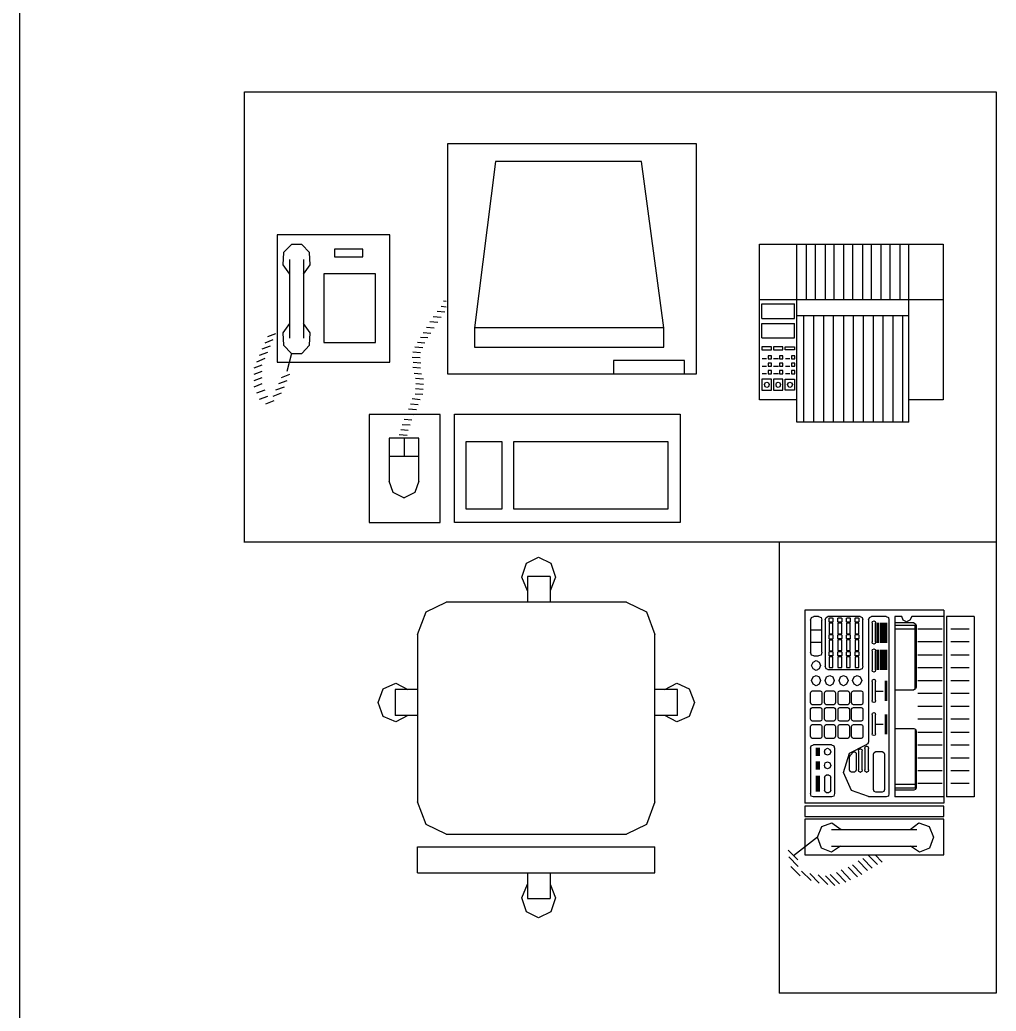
# Model space of a CAD drawing. Header units: millimetres. Extents: x 2198.5 to 2287.8, y 1208.8 to 1298.1.
# Drawn here: x 2215.26 to 2220.66, y 1272.33 to 1277.81 of the extents above; entities that cross this region are included whole.
import ezdxf

# ---------------------------------------------------------------- set-up
doc = ezdxf.new("R2010")
doc.units = ezdxf.units.MM
doc.linetypes.add('ACAD_ISO04W100', pattern=[30, 24, -3, 0, -3])
doc.layers.add('2', color=7, linetype='Continuous')
doc.layers.add('MUEBLES', color=21, linetype='Continuous')
doc.layers.add('PUERTAS', color=2, linetype='Continuous', lineweight=18)

# ---------------------------------------------------------------- blocks, each defined once
blk = doc.blocks.new('escritoriodesecre')
at = {"layer": 'MUEBLES', "color": 40}
for p, q in [((-0.9618, 0.8393), (0.4226, 0.8393)), ((-0.9618, 0.0088), (-0.9618, 0.8393)), ((0.4226, 0.8393), (0.4226, -0.8216)), ((-0.1295, 0.7432), (-0.5881, 0.7432)), ((-0.5881, 0.7432), (-0.5881, 0.3197)), ((-0.1295, 0.3197), (-0.1295, 0.7432)), ((-0.4993, 0.7108), (-0.5384, 0.4041)), ((-0.2306, 0.7108), (-0.4993, 0.7108)), ((-0.1898, 0.4041), (-0.2306, 0.7108)), ((-0.6939, 0.5754), (-0.9018, 0.5754)), ((-0.9018, 0.5754), (-0.9018, 0.3408)), ((-0.6939, 0.3408), (-0.6939, 0.5754)), ((-0.8755, 0.5581), (-0.89, 0.543)), ((-0.856, 0.5581), (-0.8755, 0.5581)), ((-0.842, 0.543), (-0.856, 0.5581)), ((-0.7442, 0.5491), (-0.7962, 0.5491)), ((-0.7962, 0.5491), (-0.7962, 0.5352)), ((-0.7442, 0.5352), (-0.7442, 0.5491)), ((-0.0131, 0.5583), (0.3249, 0.5583)), ((-0.0131, 0.2717), (-0.0131, 0.5583)), ((0.0556, 0.2304), (0.0556, 0.5583)), ((0.0735, 0.4567), (0.0735, 0.5583)), ((0.0897, 0.4567), (0.0897, 0.5583)), ((0.1081, 0.4567), (0.1081, 0.5583)), ((0.1243, 0.4567), (0.1243, 0.5583)), ((0.1422, 0.4567), (0.1422, 0.5583)), ((0.1584, 0.4567), (0.1584, 0.5583)), ((0.1769, 0.4567), (0.1769, 0.5583)), ((0.1931, 0.4567), (0.1931, 0.5583)), ((0.2109, 0.4567), (0.2109, 0.5583)), ((0.2271, 0.4567), (0.2271, 0.5583)), ((0.2456, 0.4567), (0.2456, 0.5583)), ((0.2618, 0.2304), (0.2618, 0.5583)), ((0.3249, 0.5583), (0.3249, 0.2717)), ((-0.89, 0.543), (-0.8912, 0.5206)), ((-0.8789, 0.5301), (-0.8789, 0.3854)), ((-0.8532, 0.5301), (-0.8532, 0.3854)), ((-0.8409, 0.5206), (-0.842, 0.543)), ((-0.7962, 0.5352), (-0.7442, 0.5352)), ((-0.8912, 0.5206), (-0.8789, 0.5033)), ((-0.8532, 0.5033), (-0.8409, 0.5206)), ((-0.7208, 0.5039), (-0.8157, 0.5039)), ((-0.8157, 0.5039), (-0.8157, 0.3771)), ((-0.7208, 0.3771), (-0.7208, 0.5039)), ((-0.5999, 0.4443), (-0.5904, 0.4432)), ((-0.5954, 0.4538), (-0.5904, 0.4533)), ((-0.0131, 0.4567), (0.3249, 0.4567)), ((-0.0092, 0.4215), (-0.0092, 0.4483)), ((-0.0092, 0.4483), (0.0512, 0.4483)), ((0.0512, 0.4215), (0.0512, 0.4483)), ((-0.6144, 0.4253), (-0.5999, 0.4242)), ((-0.6071, 0.4348), (-0.5926, 0.4337)), ((-0.0092, 0.4215), (0.0512, 0.4215)), ((0.2618, 0.4265), (0.0556, 0.4265)), ((0.0685, 0.2304), (0.0685, 0.4265)), ((0.0869, 0.2304), (0.0869, 0.4265)), ((0.1054, 0.2304), (0.1054, 0.4265)), ((0.1232, 0.2304), (0.1232, 0.4265)), ((0.1417, 0.2304), (0.1417, 0.4265)), ((0.1595, 0.2304), (0.1595, 0.4265)), ((0.178, 0.2304), (0.178, 0.4265)), ((0.1964, 0.2304), (0.1964, 0.4265)), ((0.2143, 0.2304), (0.2143, 0.4265)), ((0.2327, 0.2304), (0.2327, 0.4265)), ((0.2506, 0.2304), (0.2506, 0.4265)), ((-0.8789, 0.4123), (-0.8912, 0.3949)), ((-0.8409, 0.3949), (-0.8532, 0.4123)), ((-0.6267, 0.4052), (-0.6127, 0.4041)), ((-0.6205, 0.4158), (-0.606, 0.4147)), ((-0.5384, 0.4041), (-0.5384, 0.3689)), ((-0.1898, 0.4041), (-0.5384, 0.4041)), ((-0.1898, 0.3689), (-0.1898, 0.4041)), ((-0.0092, 0.4125), (0.0512, 0.4125)), ((-0.0092, 0.3857), (-0.0092, 0.4125)), ((0.0512, 0.3857), (0.0512, 0.4125)), ((-0.9046, 0.3933), (-0.9196, 0.3877)), ((-0.8912, 0.3949), (-0.89, 0.3726)), ((-0.842, 0.3726), (-0.8409, 0.3949)), ((-0.6379, 0.3873), (-0.6239, 0.3862)), ((-0.6328, 0.3957), (-0.6189, 0.3946)), ((-0.0092, 0.3857), (0.0512, 0.3857)), ((-0.9146, 0.3704), (-0.9297, 0.3648)), ((-0.9096, 0.3821), (-0.9247, 0.376)), ((-0.89, 0.3726), (-0.8755, 0.357)), ((-0.856, 0.357), (-0.842, 0.3726)), ((-0.8157, 0.3771), (-0.7208, 0.3771)), ((-0.6479, 0.3695), (-0.6334, 0.3683)), ((-0.6434, 0.3778), (-0.6295, 0.3767)), ((-0.5384, 0.3689), (-0.1898, 0.3689)), ((-0.0092, 0.3695), (-0.0092, 0.3639)), ((0.0087, 0.3695), (-0.0092, 0.3695)), ((0.0087, 0.3639), (0.0087, 0.3695)), ((0.0126, 0.3695), (0.0126, 0.3639)), ((0.0299, 0.3695), (0.0126, 0.3695)), ((0.0299, 0.3639), (0.0299, 0.3695)), ((0.0338, 0.3639), (0.0338, 0.3695)), ((0.0338, 0.3695), (0.0512, 0.3695)), ((0.0512, 0.3695), (0.0512, 0.3639)), ((-0.9247, 0.3475), (-0.9398, 0.3413)), ((-0.9196, 0.3586), (-0.9347, 0.353)), ((-0.875, 0.357), (-0.8839, 0.324)), ((-0.8755, 0.357), (-0.856, 0.357)), ((-0.6529, 0.3505), (-0.6384, 0.3494)), ((-0.6518, 0.36), (-0.6379, 0.3589)), ((-0.0092, 0.3639), (0.0087, 0.3639)), ((-0.0002, 0.3472), (-0.0086, 0.3472)), ((0.0026, 0.3527), (0.0026, 0.3472)), ((0.0087, 0.3527), (0.0026, 0.3527)), ((0.0026, 0.3472), (0.0087, 0.3472)), ((0.0087, 0.3472), (0.0087, 0.3527)), ((0.0126, 0.3639), (0.0299, 0.3639)), ((0.0216, 0.3472), (0.0126, 0.3472)), ((0.0238, 0.3527), (0.0238, 0.3472)), ((0.0299, 0.3527), (0.0238, 0.3527)), ((0.0238, 0.3472), (0.0299, 0.3472)), ((0.0299, 0.3472), (0.0299, 0.3527)), ((0.0512, 0.3639), (0.0338, 0.3639)), ((0.0428, 0.3472), (0.0344, 0.3472)), ((0.0456, 0.3527), (0.0456, 0.3472)), ((0.0517, 0.3527), (0.0456, 0.3527)), ((0.0456, 0.3472), (0.0517, 0.3472)), ((0.0517, 0.3472), (0.0517, 0.3527)), ((-0.9297, 0.3357), (-0.9448, 0.3301)), ((-0.9018, 0.3408), (-0.6939, 0.3408)), ((-0.6518, 0.3315), (-0.6379, 0.3304)), ((-0.6513, 0.341), (-0.6373, 0.3399)), ((-0.2825, 0.3443), (-0.2825, 0.3197)), ((-0.1512, 0.3443), (-0.2825, 0.3443)), ((-0.1512, 0.3197), (-0.1512, 0.3443)), ((-0.0002, 0.3332), (-0.0086, 0.3332)), ((0.0026, 0.3393), (0.0026, 0.3337)), ((0.0087, 0.3393), (0.0026, 0.3393)), ((0.0026, 0.3337), (0.0087, 0.3337)), ((0.0087, 0.3337), (0.0087, 0.3393)), ((0.0216, 0.3332), (0.0126, 0.3332)), ((0.0238, 0.3393), (0.0238, 0.3337)), ((0.0299, 0.3393), (0.0238, 0.3393)), ((0.0238, 0.3337), (0.0299, 0.3337)), ((0.0299, 0.3337), (0.0299, 0.3393)), ((0.0428, 0.3332), (0.0344, 0.3332)), ((0.0456, 0.3393), (0.0456, 0.3337)), ((0.0517, 0.3393), (0.0456, 0.3393)), ((0.0456, 0.3337), (0.0517, 0.3337)), ((0.0517, 0.3337), (0.0517, 0.3393)), ((-0.9297, 0.324), (-0.9448, 0.3184)), ((-0.9297, 0.3123), (-0.9448, 0.3067)), ((-0.8789, 0.3184), (-0.8945, 0.3123)), ((-0.6496, 0.3209), (-0.6356, 0.3197)), ((-0.6468, 0.3114), (-0.6323, 0.3102)), ((-0.5881, 0.3197), (-0.1295, 0.3197)), ((-0.0002, 0.3198), (-0.0086, 0.3198)), ((0.0026, 0.3259), (0.0026, 0.3198)), ((0.0087, 0.3259), (0.0026, 0.3259)), ((0.0026, 0.3198), (0.0087, 0.3198)), ((0.0087, 0.3198), (0.0087, 0.3259)), ((0.0216, 0.3198), (0.0126, 0.3198)), ((0.0238, 0.3259), (0.0238, 0.3198)), ((0.0299, 0.3259), (0.0238, 0.3259)), ((0.0238, 0.3198), (0.0299, 0.3198)), ((0.0299, 0.3198), (0.0299, 0.3259)), ((0.0428, 0.3198), (0.0344, 0.3198)), ((0.0456, 0.3259), (0.0456, 0.3198)), ((0.0517, 0.3259), (0.0456, 0.3259)), ((0.0456, 0.3198), (0.0517, 0.3198)), ((0.0517, 0.3198), (0.0517, 0.3259)), ((-0.9297, 0.3011), (-0.9448, 0.2949)), ((-0.8889, 0.2949), (-0.9046, 0.2894)), ((-0.8839, 0.3067), (-0.8995, 0.3011)), ((-0.6468, 0.2924), (-0.6328, 0.2913)), ((-0.6462, 0.3019), (-0.6323, 0.3007)), ((-0.0092, 0.3097), (-0.0092, 0.2896)), ((0.0087, 0.3097), (-0.0092, 0.3097)), ((-0.0041, 0.2997), (-0.003, 0.303)), ((-0.003, 0.2958), (-0.0041, 0.2997)), ((-0.003, 0.303), (0.0003, 0.3041)), ((0.0003, 0.2946), (-0.003, 0.2958)), ((0.0003, 0.3041), (0.0031, 0.303)), ((0.0031, 0.2958), (0.0003, 0.2946)), ((0.0031, 0.303), (0.0042, 0.2997)), ((0.0042, 0.2997), (0.0031, 0.2958)), ((0.0087, 0.2896), (0.0087, 0.3097)), ((0.0126, 0.3097), (0.0126, 0.2896)), ((0.0299, 0.3097), (0.0126, 0.3097)), ((0.0171, 0.2997), (0.0182, 0.303)), ((0.0182, 0.2958), (0.0171, 0.2997)), ((0.0182, 0.303), (0.021, 0.3041)), ((0.021, 0.2946), (0.0182, 0.2958)), ((0.021, 0.3041), (0.0243, 0.303)), ((0.0243, 0.2958), (0.021, 0.2946)), ((0.0243, 0.303), (0.0255, 0.2997)), ((0.0255, 0.2997), (0.0243, 0.2958)), ((0.0299, 0.2896), (0.0299, 0.3097)), ((0.0338, 0.2896), (0.0338, 0.3097)), ((0.0338, 0.3097), (0.0512, 0.3097)), ((0.0383, 0.2997), (0.04, 0.303)), ((0.04, 0.2958), (0.0383, 0.2997)), ((0.04, 0.303), (0.0428, 0.3041)), ((0.0428, 0.2946), (0.04, 0.2958)), ((0.0428, 0.3041), (0.0456, 0.303)), ((0.0456, 0.2958), (0.0428, 0.2946)), ((0.0456, 0.303), (0.0472, 0.2997)), ((0.0472, 0.2997), (0.0456, 0.2958)), ((0.0512, 0.3097), (0.0512, 0.2896)), ((-0.9247, 0.2894), (-0.9398, 0.2838)), ((-0.9196, 0.2776), (-0.9347, 0.272)), ((-0.8945, 0.2838), (-0.9096, 0.2776)), ((-0.6473, 0.2829), (-0.6334, 0.2818)), ((-0.0092, 0.2896), (0.0087, 0.2896)), ((0.0126, 0.2896), (0.0299, 0.2896)), ((0.0512, 0.2896), (0.0338, 0.2896)), ((-0.9079, 0.2698), (-0.923, 0.2637)), ((-0.6563, 0.2644), (-0.6418, 0.2633)), ((-0.6529, 0.2739), (-0.6384, 0.2723)), ((0.0556, 0.2717), (-0.0131, 0.2717)), ((0.3249, 0.2717), (0.2618, 0.2717)), ((-0.7323, 0.2443), (-0.7323, 0.0454)), ((-0.6015, 0.2443), (-0.7323, 0.2443)), ((-0.6647, 0.2454), (-0.6507, 0.2443)), ((-0.6596, 0.2549), (-0.6451, 0.2538)), ((-0.6015, 0.0454), (-0.6015, 0.2443)), ((-0.5753, 0.0454), (-0.5753, 0.2449)), ((-0.5753, 0.2449), (-0.1596, 0.2449)), ((-0.1596, 0.2449), (-0.1596, 0.0454)), ((-0.6714, 0.2264), (-0.6568, 0.2253)), ((-0.668, 0.2359), (-0.6535, 0.2348)), ((0.2618, 0.2304), (0.0556, 0.2304)), ((-0.677, 0.2075), (-0.6624, 0.2063)), ((-0.6742, 0.2169), (-0.6602, 0.2158)), ((-0.6954, 0.2007), (-0.6954, 0.122)), ((-0.6406, 0.2007), (-0.6954, 0.2007)), ((-0.668, 0.2007), (-0.668, 0.1672)), ((-0.6406, 0.122), (-0.6406, 0.2007)), ((-0.5535, 0.07), (-0.5535, 0.1946)), ((-0.5535, 0.1946), (-0.4876, 0.1946)), ((-0.4876, 0.1946), (-0.4876, 0.07)), ((-0.4658, 0.07), (-0.4658, 0.1946)), ((-0.4658, 0.1946), (-0.182, 0.1946)), ((-0.182, 0.1946), (-0.182, 0.07)), ((-0.6406, 0.1672), (-0.6954, 0.1672)), ((-0.6881, 0.1007), (-0.6954, 0.122)), ((-0.6406, 0.122), (-0.6479, 0.1007)), ((-0.6697, 0.0918), (-0.6881, 0.1007)), ((-0.6697, 0.0918), (-0.6663, 0.0918)), ((-0.6479, 0.1007), (-0.6663, 0.0918)), ((-0.4876, 0.07), (-0.5535, 0.07)), ((-0.182, 0.07), (-0.4658, 0.07)), ((-0.7323, 0.0454), (-0.6015, 0.0454)), ((-0.1596, 0.0454), (-0.5753, 0.0454)), ((0.4226, 0.0091), (-0.9618, 0.0091)), ((0.0226, 0.0091), (0.0226, -0.8216)), ((-0.4426, -0.0294), (-0.4203, -0.0183)), ((-0.4203, -0.0183), (-0.3974, -0.0294)), ((-0.451, -0.0551), (-0.4426, -0.0294)), ((-0.3974, -0.0294), (-0.389, -0.0551)), ((-0.4409, -0.054), (-0.4409, -0.1015)), ((-0.399, -0.054), (-0.4409, -0.054)), ((-0.399, -0.054), (-0.399, -0.1015)), ((-0.4409, -0.0803), (-0.451, -0.0551)), ((-0.389, -0.0551), (-0.399, -0.0803)), ((-0.6275, -0.1188), (-0.5907, -0.1015)), ((-0.2582, -0.1015), (-0.5907, -0.1015)), ((-0.2582, -0.1015), (-0.2214, -0.1188)), ((-0.6432, -0.1607), (-0.6275, -0.1188)), ((-0.2214, -0.1188), (-0.2063, -0.1607)), ((0.3263, -0.116), (0.0704, -0.116)), ((0.0704, -0.116), (0.0704, -0.4718)), ((0.0827, -0.1294), (0.0866, -0.1277)), ((0.0955, -0.1277), (0.0866, -0.1277)), ((0.0955, -0.1277), (0.1, -0.1294)), ((0.1095, -0.1294), (0.1128, -0.1277)), ((0.1721, -0.1277), (0.1128, -0.1277)), ((0.1721, -0.1277), (0.176, -0.1294)), ((0.1894, -0.1294), (0.1927, -0.1277)), ((0.2201, -0.1277), (0.1927, -0.1277)), ((0.2201, -0.1277), (0.224, -0.1294)), ((0.2486, -0.1277), (0.2358, -0.1277)), ((0.2358, -0.1277), (0.2358, -0.4601)), ((0.2514, -0.1344), (0.2486, -0.1277)), ((0.267, -0.1277), (0.2637, -0.1344)), ((0.3263, -0.1277), (0.267, -0.1277)), ((0.3263, -0.116), (0.3263, -0.4718)), ((0.3821, -0.1277), (0.3313, -0.1277)), ((0.3313, -0.1277), (0.3313, -0.4601)), ((0.3821, -0.1277), (0.3821, -0.4601)), ((0.0804, -0.1344), (0.0827, -0.1294)), ((0.0804, -0.1344), (0.0804, -0.1936)), ((0.1, -0.1294), (0.1017, -0.1344)), ((0.1017, -0.1936), (0.1017, -0.1344)), ((0.1078, -0.1338), (0.1095, -0.1294)), ((0.1078, -0.1338), (0.1078, -0.2193)), ((0.1151, -0.1305), (0.1162, -0.1299)), ((0.1151, -0.131), (0.1151, -0.1305)), ((0.1151, -0.1372), (0.1151, -0.131)), ((0.1151, -0.1383), (0.1151, -0.1372)), ((0.1162, -0.1383), (0.1151, -0.1383)), ((0.1218, -0.14), (0.1151, -0.14)), ((0.1151, -0.14), (0.1151, -0.1595)), ((0.1162, -0.1299), (0.1207, -0.1299)), ((0.1207, -0.1383), (0.1162, -0.1383)), ((0.1207, -0.1299), (0.1218, -0.1305)), ((0.1218, -0.1383), (0.1207, -0.1383)), ((0.1218, -0.1305), (0.1218, -0.131)), ((0.1218, -0.131), (0.1218, -0.1372)), ((0.1218, -0.1372), (0.1218, -0.1383)), ((0.1218, -0.1595), (0.1218, -0.14)), ((0.1307, -0.131), (0.1313, -0.1305)), ((0.1307, -0.1372), (0.1307, -0.131)), ((0.1313, -0.1383), (0.1307, -0.1372)), ((0.138, -0.14), (0.1307, -0.14)), ((0.1307, -0.14), (0.1307, -0.1595)), ((0.1313, -0.1305), (0.1318, -0.1299)), ((0.1318, -0.1383), (0.1313, -0.1383)), ((0.1318, -0.1299), (0.1369, -0.1299)), ((0.1369, -0.1383), (0.1318, -0.1383)), ((0.1369, -0.1299), (0.1374, -0.1305)), ((0.1374, -0.1383), (0.1369, -0.1383)), ((0.1374, -0.1305), (0.138, -0.131)), ((0.138, -0.1372), (0.1374, -0.1383)), ((0.138, -0.131), (0.138, -0.1372)), ((0.138, -0.1595), (0.138, -0.14)), ((0.1469, -0.131), (0.1475, -0.1305)), ((0.1469, -0.1372), (0.1469, -0.131)), ((0.1475, -0.1383), (0.1469, -0.1372)), ((0.1536, -0.14), (0.1469, -0.14)), ((0.1469, -0.14), (0.1469, -0.1595)), ((0.1475, -0.1305), (0.148, -0.1299)), ((0.148, -0.1383), (0.1475, -0.1383)), ((0.148, -0.1299), (0.1531, -0.1299)), ((0.1531, -0.1383), (0.148, -0.1383)), ((0.1531, -0.1299), (0.1536, -0.1305)), ((0.1536, -0.1383), (0.1531, -0.1383)), ((0.1536, -0.1305), (0.1536, -0.131)), ((0.1536, -0.131), (0.1536, -0.1372)), ((0.1536, -0.1372), (0.1536, -0.1383)), ((0.1536, -0.1595), (0.1536, -0.14)), ((0.1626, -0.131), (0.1631, -0.1305)), ((0.1626, -0.1372), (0.1626, -0.131)), ((0.1631, -0.1383), (0.1626, -0.1372)), ((0.1698, -0.14), (0.1626, -0.14)), ((0.1626, -0.14), (0.1626, -0.1595)), ((0.1631, -0.1305), (0.1637, -0.1299)), ((0.1637, -0.1383), (0.1631, -0.1383)), ((0.1637, -0.1299), (0.1687, -0.1299)), ((0.1687, -0.1383), (0.1637, -0.1383)), ((0.1687, -0.1299), (0.1693, -0.1305)), ((0.1693, -0.1383), (0.1687, -0.1383)), ((0.1693, -0.1305), (0.1698, -0.131)), ((0.1698, -0.1372), (0.1693, -0.1383)), ((0.1698, -0.131), (0.1698, -0.1372)), ((0.1698, -0.1595), (0.1698, -0.14)), ((0.176, -0.1294), (0.1771, -0.1338)), ((0.1771, -0.2193), (0.1771, -0.1338)), ((0.1877, -0.1338), (0.1894, -0.1294)), ((0.1877, -0.1338), (0.1877, -0.3584)), ((0.1944, -0.1394), (0.195, -0.1366)), ((0.1944, -0.1394), (0.1944, -0.1746)), ((0.195, -0.1366), (0.1978, -0.1355)), ((0.1972, -0.1355), (0.1994, -0.1366)), ((0.1972, -0.1355), (0.1978, -0.1355)), ((0.1994, -0.1366), (0.2006, -0.1394)), ((0.2006, -0.1746), (0.2006, -0.1394)), ((0.2033, -0.1763), (0.2033, -0.1394)), ((0.2056, -0.1763), (0.2056, -0.1394)), ((0.2095, -0.1763), (0.2095, -0.1394)), ((0.2117, -0.1763), (0.2117, -0.1394)), ((0.214, -0.1763), (0.214, -0.1394)), ((0.2162, -0.1763), (0.2162, -0.1394)), ((0.219, -0.1763), (0.219, -0.1394)), ((0.2212, -0.1763), (0.2212, -0.1394)), ((0.224, -0.1294), (0.2251, -0.1338)), ((0.2251, -0.1338), (0.2251, -0.454)), ((0.2709, -0.1394), (0.2358, -0.1394)), ((0.2732, -0.1444), (0.2358, -0.1444)), ((0.2575, -0.1372), (0.2514, -0.1344)), ((0.2637, -0.1344), (0.2575, -0.1372)), ((0.2709, -0.1394), (0.2737, -0.1411)), ((0.2732, -0.2623), (0.2732, -0.1444)), ((0.2737, -0.1411), (0.2754, -0.1444)), ((0.2754, -0.1444), (0.2754, -0.2579)), ((-0.6432, -0.1607), (-0.6432, -0.4691)), ((-0.2063, -0.4691), (-0.2063, -0.1607)), ((0.1017, -0.1528), (0.0804, -0.1528)), ((0.1151, -0.1595), (0.1218, -0.1595)), ((0.1151, -0.1612), (0.1162, -0.1607)), ((0.1151, -0.1623), (0.1151, -0.1612)), ((0.1151, -0.1679), (0.1151, -0.1623)), ((0.1162, -0.1607), (0.1207, -0.1607)), ((0.1207, -0.1607), (0.1218, -0.1612)), ((0.1218, -0.1612), (0.1218, -0.1623)), ((0.1218, -0.1623), (0.1218, -0.1679)), ((0.1307, -0.1595), (0.138, -0.1595)), ((0.1307, -0.1618), (0.1313, -0.1612)), ((0.1307, -0.1679), (0.1307, -0.1618)), ((0.1313, -0.1612), (0.1318, -0.1607)), ((0.1318, -0.1607), (0.1369, -0.1607)), ((0.1369, -0.1607), (0.1374, -0.1612)), ((0.1374, -0.1612), (0.138, -0.1618)), ((0.138, -0.1618), (0.138, -0.1679)), ((0.1469, -0.1595), (0.1536, -0.1595)), ((0.1469, -0.1618), (0.1475, -0.1612)), ((0.1469, -0.1679), (0.1469, -0.1618)), ((0.1475, -0.1612), (0.148, -0.1607)), ((0.148, -0.1607), (0.1531, -0.1607)), ((0.1531, -0.1607), (0.1536, -0.1612)), ((0.1536, -0.1612), (0.1536, -0.1618)), ((0.1536, -0.1618), (0.1536, -0.1679)), ((0.1626, -0.1595), (0.1698, -0.1595)), ((0.1626, -0.1618), (0.1631, -0.1612)), ((0.1626, -0.1679), (0.1626, -0.1618)), ((0.1631, -0.1612), (0.1637, -0.1607)), ((0.1637, -0.1607), (0.1687, -0.1607)), ((0.1687, -0.1607), (0.1693, -0.1612)), ((0.1693, -0.1612), (0.1698, -0.1618)), ((0.1698, -0.1618), (0.1698, -0.1679)), ((0.2732, -0.1512), (0.2358, -0.1512)), ((0.3229, -0.1512), (0.2782, -0.1512)), ((0.3726, -0.1512), (0.3391, -0.1512)), ((0.1017, -0.1757), (0.0804, -0.1757)), ((0.1151, -0.169), (0.1151, -0.1679)), ((0.1162, -0.1696), (0.1151, -0.169)), ((0.1218, -0.1713), (0.1151, -0.1713)), ((0.1151, -0.1713), (0.1151, -0.1908)), ((0.1207, -0.1696), (0.1162, -0.1696)), ((0.1218, -0.169), (0.1207, -0.1696)), ((0.1218, -0.1679), (0.1218, -0.169)), ((0.1218, -0.1908), (0.1218, -0.1713)), ((0.1313, -0.169), (0.1307, -0.1679)), ((0.138, -0.1707), (0.1307, -0.1707)), ((0.1307, -0.1707), (0.1307, -0.1903)), ((0.1318, -0.169), (0.1313, -0.169)), ((0.1369, -0.169), (0.1318, -0.169)), ((0.1374, -0.169), (0.1369, -0.169)), ((0.138, -0.1679), (0.1374, -0.169)), ((0.138, -0.1903), (0.138, -0.1707)), ((0.1475, -0.169), (0.1469, -0.1679)), ((0.1536, -0.1707), (0.1469, -0.1707)), ((0.1469, -0.1707), (0.1469, -0.1903)), ((0.148, -0.169), (0.1475, -0.169)), ((0.1531, -0.169), (0.148, -0.169)), ((0.1536, -0.169), (0.1531, -0.169)), ((0.1536, -0.1679), (0.1536, -0.169)), ((0.1536, -0.1903), (0.1536, -0.1707)), ((0.1631, -0.169), (0.1626, -0.1679)), ((0.1698, -0.1707), (0.1626, -0.1707)), ((0.1626, -0.1707), (0.1626, -0.1903)), ((0.1637, -0.169), (0.1631, -0.169)), ((0.1687, -0.169), (0.1637, -0.169)), ((0.1693, -0.169), (0.1687, -0.169)), ((0.1698, -0.1679), (0.1693, -0.169)), ((0.1698, -0.1903), (0.1698, -0.1707)), ((0.195, -0.1774), (0.1944, -0.1746)), ((0.1978, -0.1785), (0.195, -0.1774)), ((0.1994, -0.1774), (0.1972, -0.1785)), ((0.1978, -0.1785), (0.1972, -0.1785)), ((0.2006, -0.1746), (0.1994, -0.1774)), ((0.3229, -0.1746), (0.2782, -0.1746)), ((0.3726, -0.1746), (0.3391, -0.1746)), ((0.0827, -0.1986), (0.0804, -0.1936)), ((0.0866, -0.2003), (0.0827, -0.1986)), ((0.0866, -0.2003), (0.0955, -0.2003)), ((0.1, -0.1986), (0.0955, -0.2003)), ((0.1017, -0.1936), (0.1, -0.1986)), ((0.1151, -0.1908), (0.1218, -0.1908)), ((0.1151, -0.1925), (0.1162, -0.1919)), ((0.1151, -0.1936), (0.1151, -0.1925)), ((0.1151, -0.1992), (0.1151, -0.1936)), ((0.1151, -0.2003), (0.1151, -0.1992)), ((0.1162, -0.2003), (0.1151, -0.2003)), ((0.1162, -0.1919), (0.1207, -0.1919)), ((0.1207, -0.2003), (0.1162, -0.2003)), ((0.1207, -0.1919), (0.1218, -0.1925)), ((0.1218, -0.2003), (0.1207, -0.2003)), ((0.1218, -0.1925), (0.1218, -0.1936)), ((0.1218, -0.1936), (0.1218, -0.1992)), ((0.1218, -0.1992), (0.1218, -0.2003)), ((0.1307, -0.1903), (0.138, -0.1903)), ((0.1307, -0.1931), (0.1313, -0.1925)), ((0.1307, -0.1992), (0.1307, -0.1931)), ((0.1313, -0.2003), (0.1307, -0.1992)), ((0.1313, -0.1925), (0.1318, -0.1919)), ((0.1318, -0.2003), (0.1313, -0.2003)), ((0.1318, -0.1919), (0.1369, -0.1919)), ((0.1369, -0.2003), (0.1318, -0.2003)), ((0.1369, -0.1919), (0.1374, -0.1925)), ((0.1374, -0.2003), (0.1369, -0.2003)), ((0.1374, -0.1925), (0.138, -0.1931)), ((0.138, -0.1992), (0.1374, -0.2003)), ((0.138, -0.1931), (0.138, -0.1992)), ((0.1469, -0.1903), (0.1536, -0.1903)), ((0.1469, -0.1931), (0.1475, -0.1925)), ((0.1469, -0.1992), (0.1469, -0.1931)), ((0.1475, -0.2003), (0.1469, -0.1992)), ((0.1475, -0.1925), (0.148, -0.1919)), ((0.148, -0.2003), (0.1475, -0.2003)), ((0.148, -0.1919), (0.1531, -0.1919)), ((0.1531, -0.2003), (0.148, -0.2003)), ((0.1531, -0.1919), (0.1536, -0.1925)), ((0.1536, -0.2003), (0.1531, -0.2003)), ((0.1536, -0.1925), (0.1536, -0.1931)), ((0.1536, -0.1931), (0.1536, -0.1992)), ((0.1536, -0.1992), (0.1536, -0.2003)), ((0.1626, -0.1903), (0.1698, -0.1903)), ((0.1626, -0.1931), (0.1631, -0.1925)), ((0.1626, -0.1992), (0.1626, -0.1931)), ((0.1631, -0.2003), (0.1626, -0.1992)), ((0.1631, -0.1925), (0.1637, -0.1919)), ((0.1637, -0.2003), (0.1631, -0.2003)), ((0.1637, -0.1919), (0.1687, -0.1919)), ((0.1687, -0.2003), (0.1637, -0.2003)), ((0.1687, -0.1919), (0.1693, -0.1925)), ((0.1693, -0.2003), (0.1687, -0.2003)), ((0.1693, -0.1925), (0.1698, -0.1931)), ((0.1698, -0.1992), (0.1693, -0.2003)), ((0.1698, -0.1931), (0.1698, -0.1992)), ((0.1944, -0.1908), (0.195, -0.1886)), ((0.1944, -0.1908), (0.1944, -0.2266)), ((0.195, -0.1886), (0.1978, -0.1875)), ((0.1972, -0.1875), (0.1994, -0.1886)), ((0.1972, -0.1875), (0.1978, -0.1875)), ((0.1994, -0.1886), (0.2006, -0.1908)), ((0.2006, -0.2266), (0.2006, -0.1908)), ((0.2033, -0.226), (0.2033, -0.1891)), ((0.2056, -0.226), (0.2056, -0.1891)), ((0.2095, -0.226), (0.2095, -0.1891)), ((0.2117, -0.226), (0.2117, -0.1891)), ((0.214, -0.226), (0.214, -0.1891)), ((0.2162, -0.226), (0.2162, -0.1891)), ((0.219, -0.226), (0.219, -0.1891)), ((0.2212, -0.226), (0.2212, -0.1891)), ((0.3229, -0.1986), (0.2782, -0.1986)), ((0.3726, -0.1986), (0.3391, -0.1986)), ((0.0827, -0.2182), (0.0855, -0.2115)), ((0.0855, -0.2243), (0.0827, -0.2182)), ((0.0855, -0.2115), (0.0911, -0.2087)), ((0.0911, -0.2087), (0.0966, -0.2115)), ((0.0966, -0.2115), (0.0989, -0.2182)), ((0.0989, -0.2182), (0.0966, -0.2243)), ((0.1218, -0.202), (0.1151, -0.202)), ((0.1151, -0.202), (0.1151, -0.2215)), ((0.1218, -0.2215), (0.1218, -0.202)), ((0.138, -0.202), (0.1307, -0.202)), ((0.1307, -0.202), (0.1307, -0.2215)), ((0.138, -0.2215), (0.138, -0.202)), ((0.1536, -0.202), (0.1469, -0.202)), ((0.1469, -0.202), (0.1469, -0.2215)), ((0.1536, -0.2215), (0.1536, -0.202)), ((0.1698, -0.202), (0.1626, -0.202)), ((0.1626, -0.202), (0.1626, -0.2215)), ((0.1698, -0.2215), (0.1698, -0.202)), ((0.0911, -0.2271), (0.0855, -0.2243)), ((0.0855, -0.2389), (0.0911, -0.2366)), ((0.0966, -0.2243), (0.0911, -0.2271)), ((0.0911, -0.2366), (0.0966, -0.2389)), ((0.1095, -0.2238), (0.1078, -0.2193)), ((0.1128, -0.2255), (0.1095, -0.2238)), ((0.1101, -0.2389), (0.1162, -0.2366)), ((0.1128, -0.2255), (0.1721, -0.2255)), ((0.1151, -0.2215), (0.1218, -0.2215)), ((0.1162, -0.2366), (0.1218, -0.2389)), ((0.1307, -0.2215), (0.138, -0.2215)), ((0.1357, -0.2389), (0.1413, -0.2366)), ((0.1413, -0.2366), (0.1469, -0.2389)), ((0.1469, -0.2215), (0.1536, -0.2215)), ((0.1609, -0.2389), (0.1665, -0.2366)), ((0.1626, -0.2215), (0.1698, -0.2215)), ((0.1665, -0.2366), (0.1721, -0.2389)), ((0.176, -0.2238), (0.1721, -0.2255)), ((0.1771, -0.2193), (0.176, -0.2238)), ((0.195, -0.2288), (0.1944, -0.2266)), ((0.1978, -0.2299), (0.195, -0.2288)), ((0.1994, -0.2288), (0.1972, -0.2299)), ((0.1978, -0.2299), (0.1972, -0.2299)), ((0.2006, -0.2266), (0.1994, -0.2288)), ((0.3229, -0.2221), (0.2782, -0.2221)), ((0.3726, -0.2221), (0.3391, -0.2221)), ((-0.7063, -0.2607), (-0.6834, -0.2507)), ((-0.6834, -0.2507), (-0.661, -0.2624)), ((-0.1879, -0.2624), (-0.1655, -0.2507)), ((-0.1655, -0.2507), (-0.1426, -0.2607)), ((0.0827, -0.2456), (0.0855, -0.2389)), ((0.0855, -0.2523), (0.0827, -0.2456)), ((0.0911, -0.2551), (0.0855, -0.2523)), ((0.0966, -0.2523), (0.0911, -0.2551)), ((0.0966, -0.2389), (0.0989, -0.2456)), ((0.0989, -0.2456), (0.0966, -0.2523)), ((0.1078, -0.2456), (0.1101, -0.2389)), ((0.1101, -0.2523), (0.1078, -0.2456)), ((0.1162, -0.2551), (0.1101, -0.2523)), ((0.1218, -0.2523), (0.1162, -0.2551)), ((0.1218, -0.2389), (0.124, -0.2456)), ((0.124, -0.2456), (0.1218, -0.2523)), ((0.1335, -0.2456), (0.1357, -0.2389)), ((0.1357, -0.2523), (0.1335, -0.2456)), ((0.1413, -0.2551), (0.1357, -0.2523)), ((0.1469, -0.2523), (0.1413, -0.2551)), ((0.1469, -0.2389), (0.1497, -0.2456)), ((0.1497, -0.2456), (0.1469, -0.2523)), ((0.1581, -0.2456), (0.1609, -0.2389)), ((0.1609, -0.2523), (0.1581, -0.2456)), ((0.1665, -0.2551), (0.1609, -0.2523)), ((0.1721, -0.2523), (0.1665, -0.2551)), ((0.1721, -0.2389), (0.1749, -0.2456)), ((0.1749, -0.2456), (0.1721, -0.2523)), ((0.1944, -0.2472), (0.195, -0.2445)), ((0.1944, -0.2472), (0.1944, -0.2824)), ((0.195, -0.2445), (0.1978, -0.2433)), ((0.1972, -0.2433), (0.1994, -0.2445)), ((0.1972, -0.2433), (0.1978, -0.2433)), ((0.1994, -0.2445), (0.2006, -0.2472)), ((0.2006, -0.2824), (0.2006, -0.2472)), ((0.219, -0.283), (0.219, -0.2461)), ((0.2201, -0.283), (0.2201, -0.2461)), ((0.2212, -0.283), (0.2212, -0.2461)), ((0.3229, -0.2461), (0.2782, -0.2461)), ((0.3726, -0.2461), (0.3391, -0.2461)), ((-0.7158, -0.2864), (-0.7063, -0.2607)), ((-0.6432, -0.2624), (-0.6845, -0.2624)), ((-0.6845, -0.2624), (-0.6845, -0.3099)), ((-0.1644, -0.2624), (-0.2063, -0.2624)), ((-0.1644, -0.3099), (-0.1644, -0.2624)), ((-0.1426, -0.2607), (-0.1331, -0.2864)), ((0.0804, -0.2685), (0.0816, -0.2657)), ((0.0804, -0.2864), (0.0804, -0.2685)), ((0.0816, -0.2657), (0.0838, -0.2646)), ((0.0838, -0.2646), (0.0983, -0.2646)), ((0.0983, -0.2646), (0.1006, -0.2657)), ((0.1006, -0.2657), (0.1017, -0.2685)), ((0.1017, -0.2685), (0.1017, -0.2864)), ((0.1061, -0.2685), (0.1073, -0.2657)), ((0.1061, -0.2864), (0.1061, -0.2685)), ((0.1073, -0.2657), (0.1095, -0.2646)), ((0.1095, -0.2646), (0.1235, -0.2646)), ((0.1235, -0.2646), (0.1257, -0.2657)), ((0.1257, -0.2657), (0.1268, -0.2685)), ((0.1268, -0.2685), (0.1268, -0.2864)), ((0.1313, -0.2685), (0.1324, -0.2657)), ((0.1313, -0.2864), (0.1313, -0.2685)), ((0.1324, -0.2657), (0.1346, -0.2646)), ((0.1346, -0.2646), (0.1492, -0.2646)), ((0.1492, -0.2646), (0.1514, -0.2657)), ((0.1514, -0.2657), (0.1525, -0.2685)), ((0.1525, -0.2685), (0.1525, -0.2864)), ((0.1564, -0.2685), (0.1575, -0.2657)), ((0.1564, -0.2864), (0.1564, -0.2685)), ((0.1575, -0.2657), (0.1598, -0.2646)), ((0.1598, -0.2646), (0.1737, -0.2646)), ((0.1737, -0.2646), (0.1765, -0.2657)), ((0.1765, -0.2657), (0.1771, -0.2685)), ((0.1771, -0.2685), (0.1771, -0.2864)), ((0.2006, -0.2651), (0.2145, -0.2651)), ((0.2363, -0.2629), (0.2709, -0.2629)), ((0.2737, -0.2612), (0.2709, -0.2629)), ((0.2754, -0.2579), (0.2737, -0.2612)), ((0.3229, -0.2696), (0.2782, -0.2696)), ((0.3726, -0.2696), (0.3391, -0.2696)), ((-0.7063, -0.3121), (-0.7158, -0.2864)), ((-0.1331, -0.2864), (-0.1426, -0.3121)), ((0.0816, -0.2891), (0.0804, -0.2864)), ((0.0838, -0.2903), (0.0816, -0.2891)), ((0.0983, -0.2903), (0.0838, -0.2903)), ((0.1006, -0.2891), (0.0983, -0.2903)), ((0.1017, -0.2864), (0.1006, -0.2891)), ((0.1073, -0.2891), (0.1061, -0.2864)), ((0.1095, -0.2903), (0.1073, -0.2891)), ((0.1235, -0.2903), (0.1095, -0.2903)), ((0.1257, -0.2891), (0.1235, -0.2903)), ((0.1268, -0.2864), (0.1257, -0.2891)), ((0.1324, -0.2891), (0.1313, -0.2864)), ((0.1346, -0.2903), (0.1324, -0.2891)), ((0.1492, -0.2903), (0.1346, -0.2903)), ((0.1514, -0.2891), (0.1492, -0.2903)), ((0.1525, -0.2864), (0.1514, -0.2891)), ((0.1575, -0.2891), (0.1564, -0.2864)), ((0.1598, -0.2903), (0.1575, -0.2891)), ((0.1737, -0.2903), (0.1598, -0.2903)), ((0.1765, -0.2891), (0.1737, -0.2903)), ((0.1771, -0.2864), (0.1765, -0.2891)), ((0.195, -0.2852), (0.1944, -0.2824)), ((0.1978, -0.2864), (0.195, -0.2852)), ((0.1994, -0.2852), (0.1972, -0.2864)), ((0.1978, -0.2864), (0.1972, -0.2864)), ((0.2006, -0.2824), (0.1994, -0.2852)), ((-0.6432, -0.3099), (-0.6845, -0.3099)), ((-0.661, -0.3099), (-0.6834, -0.3216)), ((-0.1644, -0.3099), (-0.2063, -0.3099)), ((-0.1655, -0.3216), (-0.1879, -0.3099)), ((0.0804, -0.2986), (0.0816, -0.2964)), ((0.0804, -0.3171), (0.0804, -0.2986)), ((0.0816, -0.2964), (0.0838, -0.2953)), ((0.0838, -0.2953), (0.0983, -0.2953)), ((0.0983, -0.2953), (0.1006, -0.2964)), ((0.1006, -0.2964), (0.1017, -0.2986)), ((0.1017, -0.2986), (0.1017, -0.3171)), ((0.1061, -0.2986), (0.1073, -0.2964)), ((0.1061, -0.3171), (0.1061, -0.2986)), ((0.1073, -0.2964), (0.1095, -0.2953)), ((0.1095, -0.2953), (0.1235, -0.2953)), ((0.1235, -0.2953), (0.1257, -0.2964)), ((0.1257, -0.2964), (0.1268, -0.2986)), ((0.1268, -0.2986), (0.1268, -0.3171)), ((0.1313, -0.2986), (0.1324, -0.2964)), ((0.1313, -0.3171), (0.1313, -0.2986)), ((0.1324, -0.2964), (0.1346, -0.2953)), ((0.1346, -0.2953), (0.1492, -0.2953)), ((0.1492, -0.2953), (0.1514, -0.2964)), ((0.1514, -0.2964), (0.1525, -0.2986)), ((0.1525, -0.2986), (0.1525, -0.3171)), ((0.1564, -0.2986), (0.1575, -0.2964)), ((0.1564, -0.3171), (0.1564, -0.2986)), ((0.1575, -0.2964), (0.1598, -0.2953)), ((0.1598, -0.2953), (0.1737, -0.2953)), ((0.1737, -0.2953), (0.1765, -0.2964)), ((0.1765, -0.2964), (0.1771, -0.2986)), ((0.1771, -0.2986), (0.1771, -0.3171)), ((0.1944, -0.3081), (0.195, -0.3059)), ((0.1944, -0.3081), (0.1944, -0.3439)), ((0.195, -0.3059), (0.1978, -0.3048)), ((0.1972, -0.3048), (0.1994, -0.3059)), ((0.1972, -0.3048), (0.1978, -0.3048)), ((0.1994, -0.3059), (0.2006, -0.3081)), ((0.2006, -0.3439), (0.2006, -0.3081)), ((0.219, -0.3445), (0.219, -0.3081)), ((0.2201, -0.3445), (0.2201, -0.3081)), ((0.2212, -0.3445), (0.2212, -0.3081)), ((0.3229, -0.2936), (0.2782, -0.2936)), ((0.3726, -0.2936), (0.3391, -0.2936)), ((-0.6834, -0.3216), (-0.7063, -0.3121)), ((-0.1426, -0.3121), (-0.1655, -0.3216)), ((0.0816, -0.3193), (0.0804, -0.3171)), ((0.0804, -0.3305), (0.0816, -0.3277)), ((0.0838, -0.3204), (0.0816, -0.3193)), ((0.0816, -0.3277), (0.0838, -0.3266)), ((0.0983, -0.3204), (0.0838, -0.3204)), ((0.0838, -0.3266), (0.0983, -0.3266)), ((0.1006, -0.3193), (0.0983, -0.3204)), ((0.0983, -0.3266), (0.1006, -0.3277)), ((0.1017, -0.3171), (0.1006, -0.3193)), ((0.1006, -0.3277), (0.1017, -0.3305)), ((0.1073, -0.3193), (0.1061, -0.3171)), ((0.1061, -0.3305), (0.1073, -0.3277)), ((0.1095, -0.3204), (0.1073, -0.3193)), ((0.1073, -0.3277), (0.1095, -0.3266)), ((0.1235, -0.3204), (0.1095, -0.3204)), ((0.1095, -0.3266), (0.1235, -0.3266)), ((0.1257, -0.3193), (0.1235, -0.3204)), ((0.1235, -0.3266), (0.1257, -0.3277)), ((0.1268, -0.3171), (0.1257, -0.3193)), ((0.1257, -0.3277), (0.1268, -0.3305)), ((0.1324, -0.3193), (0.1313, -0.3171)), ((0.1313, -0.3305), (0.1324, -0.3277)), ((0.1346, -0.3204), (0.1324, -0.3193)), ((0.1324, -0.3277), (0.1346, -0.3266)), ((0.1492, -0.3204), (0.1346, -0.3204)), ((0.1346, -0.3266), (0.1492, -0.3266)), ((0.1514, -0.3193), (0.1492, -0.3204)), ((0.1492, -0.3266), (0.1514, -0.3277)), ((0.1525, -0.3171), (0.1514, -0.3193)), ((0.1514, -0.3277), (0.1525, -0.3305)), ((0.1575, -0.3193), (0.1564, -0.3171)), ((0.1564, -0.3305), (0.1575, -0.3277)), ((0.1598, -0.3204), (0.1575, -0.3193)), ((0.1575, -0.3277), (0.1598, -0.3266)), ((0.1737, -0.3204), (0.1598, -0.3204)), ((0.1598, -0.3266), (0.1737, -0.3266)), ((0.1765, -0.3193), (0.1737, -0.3204)), ((0.1737, -0.3266), (0.1765, -0.3277)), ((0.1771, -0.3171), (0.1765, -0.3193)), ((0.1765, -0.3277), (0.1771, -0.3305)), ((0.2006, -0.326), (0.2145, -0.326)), ((0.3229, -0.3171), (0.2782, -0.3171)), ((0.3726, -0.3171), (0.3391, -0.3171)), ((0.0804, -0.3484), (0.0804, -0.3305)), ((0.1017, -0.3305), (0.1017, -0.3484)), ((0.1061, -0.3484), (0.1061, -0.3305)), ((0.1268, -0.3305), (0.1268, -0.3484)), ((0.1313, -0.3484), (0.1313, -0.3305)), ((0.1525, -0.3305), (0.1525, -0.3484)), ((0.1564, -0.3484), (0.1564, -0.3305)), ((0.1771, -0.3305), (0.1771, -0.3484)), ((0.195, -0.3461), (0.1944, -0.3439)), ((0.1978, -0.3472), (0.195, -0.3461)), ((0.1994, -0.3461), (0.1972, -0.3472)), ((0.2006, -0.3439), (0.1994, -0.3461)), ((0.2363, -0.3338), (0.2709, -0.3338)), ((0.2709, -0.3338), (0.2737, -0.3355)), ((0.2732, -0.3344), (0.2732, -0.4439)), ((0.2737, -0.3355), (0.2754, -0.3389)), ((0.2754, -0.3389), (0.2754, -0.4433)), ((0.3229, -0.3411), (0.2782, -0.3411)), ((0.3726, -0.3411), (0.3391, -0.3411)), ((0.0816, -0.3512), (0.0804, -0.3484)), ((0.0838, -0.3523), (0.0816, -0.3512)), ((0.0821, -0.3657), (0.086, -0.364)), ((0.0983, -0.3523), (0.0838, -0.3523)), ((0.1195, -0.364), (0.086, -0.364)), ((0.1006, -0.3512), (0.0983, -0.3523)), ((0.1017, -0.3484), (0.1006, -0.3512)), ((0.1073, -0.3512), (0.1061, -0.3484)), ((0.1095, -0.3523), (0.1073, -0.3512)), ((0.1235, -0.3523), (0.1095, -0.3523)), ((0.1195, -0.364), (0.1235, -0.3657)), ((0.1257, -0.3512), (0.1235, -0.3523)), ((0.1268, -0.3484), (0.1257, -0.3512)), ((0.1324, -0.3512), (0.1313, -0.3484)), ((0.1346, -0.3523), (0.1324, -0.3512)), ((0.1492, -0.3523), (0.1346, -0.3523)), ((0.1514, -0.3512), (0.1492, -0.3523)), ((0.1525, -0.3484), (0.1514, -0.3512)), ((0.1525, -0.3796), (0.1827, -0.364)), ((0.1575, -0.3512), (0.1564, -0.3484)), ((0.1598, -0.3523), (0.1575, -0.3512)), ((0.1737, -0.3523), (0.1598, -0.3523)), ((0.1765, -0.3512), (0.1737, -0.3523)), ((0.1771, -0.3484), (0.1765, -0.3512)), ((0.186, -0.3623), (0.1827, -0.364)), ((0.1877, -0.3584), (0.186, -0.3623)), ((0.1978, -0.3472), (0.1972, -0.3472)), ((0.3229, -0.3646), (0.2782, -0.3646)), ((0.3726, -0.3646), (0.3391, -0.3646)), ((0.0804, -0.3702), (0.0821, -0.3657)), ((0.0804, -0.3702), (0.0804, -0.454)), ((0.0916, -0.3841), (0.0916, -0.3696)), ((0.0933, -0.3841), (0.0933, -0.3696)), ((0.095, -0.3841), (0.095, -0.3696)), ((0.0972, -0.3841), (0.0972, -0.3696)), ((0.1061, -0.3769), (0.1078, -0.3724)), ((0.1078, -0.3813), (0.1061, -0.3769)), ((0.1078, -0.3724), (0.1117, -0.3702)), ((0.1117, -0.383), (0.1078, -0.3813)), ((0.1117, -0.3702), (0.1162, -0.3724)), ((0.1162, -0.3813), (0.1117, -0.383)), ((0.1162, -0.3724), (0.1179, -0.3769)), ((0.1179, -0.3769), (0.1162, -0.3813)), ((0.1235, -0.3657), (0.1251, -0.3702)), ((0.1251, -0.3702), (0.1251, -0.454)), ((0.1413, -0.4148), (0.1525, -0.3796)), ((0.1525, -0.3864), (0.1542, -0.383)), ((0.1592, -0.3774), (0.1542, -0.383)), ((0.1592, -0.3774), (0.162, -0.3769)), ((0.162, -0.3769), (0.1642, -0.378)), ((0.1642, -0.378), (0.1648, -0.3802)), ((0.1648, -0.3802), (0.1648, -0.4104)), ((0.1687, -0.3752), (0.1698, -0.3724)), ((0.1687, -0.3752), (0.1687, -0.4104)), ((0.1698, -0.3724), (0.1721, -0.3713)), ((0.1726, -0.3713), (0.1721, -0.3713)), ((0.1726, -0.3713), (0.1749, -0.3724)), ((0.1749, -0.3724), (0.176, -0.3752)), ((0.176, -0.4104), (0.176, -0.3752)), ((0.1804, -0.3707), (0.181, -0.3679)), ((0.1804, -0.3707), (0.1804, -0.4104)), ((0.181, -0.3679), (0.1838, -0.3668)), ((0.1844, -0.3668), (0.1838, -0.3668)), ((0.1844, -0.3668), (0.1866, -0.3679)), ((0.1866, -0.3679), (0.1877, -0.3707)), ((0.1877, -0.4104), (0.1877, -0.3707)), ((0.1966, -0.3813), (0.1978, -0.378)), ((0.1966, -0.4467), (0.1966, -0.3813)), ((0.1978, -0.378), (0.2011, -0.3763)), ((0.2011, -0.3763), (0.2123, -0.3763)), ((0.2123, -0.3763), (0.2156, -0.378)), ((0.2156, -0.378), (0.2168, -0.3813)), ((0.2168, -0.3813), (0.2168, -0.4467)), ((0.0916, -0.4093), (0.0916, -0.3947)), ((0.0933, -0.4093), (0.0933, -0.3947)), ((0.095, -0.4093), (0.095, -0.3947)), ((0.0972, -0.4093), (0.0972, -0.3947)), ((0.1061, -0.402), (0.1078, -0.397)), ((0.1078, -0.397), (0.1117, -0.3953)), ((0.1117, -0.3953), (0.1162, -0.397)), ((0.1162, -0.397), (0.1179, -0.402)), ((0.1525, -0.4104), (0.1525, -0.3864)), ((0.3229, -0.3886), (0.2782, -0.3886)), ((0.3726, -0.3886), (0.3391, -0.3886)), ((0.1078, -0.4065), (0.1061, -0.402)), ((0.1073, -0.421), (0.1095, -0.4199)), ((0.1117, -0.4081), (0.1078, -0.4065)), ((0.1145, -0.4199), (0.1095, -0.4199)), ((0.1162, -0.4065), (0.1117, -0.4081)), ((0.1145, -0.4199), (0.1168, -0.421)), ((0.1179, -0.402), (0.1162, -0.4065)), ((0.1564, -0.4484), (0.1413, -0.4148)), ((0.1536, -0.4132), (0.1525, -0.4104)), ((0.1559, -0.4143), (0.1536, -0.4132)), ((0.1614, -0.4143), (0.1559, -0.4143)), ((0.1637, -0.4132), (0.1614, -0.4143)), ((0.1648, -0.4104), (0.1637, -0.4132)), ((0.1698, -0.4132), (0.1687, -0.4104)), ((0.1721, -0.4143), (0.1698, -0.4132)), ((0.1721, -0.4143), (0.1726, -0.4143)), ((0.1749, -0.4132), (0.1726, -0.4143)), ((0.176, -0.4104), (0.1749, -0.4132)), ((0.181, -0.4132), (0.1804, -0.4104)), ((0.1838, -0.4143), (0.181, -0.4132)), ((0.1838, -0.4143), (0.1844, -0.4143)), ((0.1866, -0.4132), (0.1844, -0.4143)), ((0.1877, -0.4104), (0.1866, -0.4132)), ((0.3229, -0.4121), (0.2782, -0.4121)), ((0.3726, -0.4121), (0.3391, -0.4121)), ((0.0916, -0.45), (0.0916, -0.4215)), ((0.0933, -0.45), (0.0933, -0.4215)), ((0.095, -0.45), (0.095, -0.4215)), ((0.0972, -0.45), (0.0972, -0.4215)), ((0.1061, -0.4238), (0.1073, -0.421)), ((0.1061, -0.4238), (0.1061, -0.4478)), ((0.1168, -0.421), (0.1179, -0.4238)), ((0.1179, -0.4478), (0.1179, -0.4238)), ((0.2732, -0.4372), (0.2358, -0.4372)), ((0.3229, -0.4355), (0.2782, -0.4355)), ((0.3726, -0.4355), (0.3391, -0.4355)), ((0.0821, -0.4584), (0.0804, -0.454)), ((0.1073, -0.4506), (0.1061, -0.4478)), ((0.1095, -0.4517), (0.1073, -0.4506)), ((0.1095, -0.4517), (0.1145, -0.4517)), ((0.1168, -0.4506), (0.1145, -0.4517)), ((0.1179, -0.4478), (0.1168, -0.4506)), ((0.1251, -0.454), (0.1235, -0.4584)), ((0.1877, -0.4595), (0.1564, -0.4484)), ((0.1978, -0.45), (0.1966, -0.4467)), ((0.2011, -0.4512), (0.1978, -0.45)), ((0.2123, -0.4512), (0.2011, -0.4512)), ((0.2156, -0.45), (0.2123, -0.4512)), ((0.2168, -0.4467), (0.2156, -0.45)), ((0.2251, -0.454), (0.224, -0.4584)), ((0.2732, -0.4439), (0.2358, -0.4439)), ((0.2709, -0.4478), (0.2358, -0.4478)), ((0.2737, -0.4467), (0.2709, -0.4478)), ((0.2754, -0.4433), (0.2737, -0.4467)), ((-0.6275, -0.511), (-0.6432, -0.4691)), ((-0.2063, -0.4691), (-0.2214, -0.511)), ((0.3263, -0.4718), (0.0704, -0.4718)), ((0.086, -0.4601), (0.0821, -0.4584)), ((0.1195, -0.4601), (0.086, -0.4601)), ((0.1235, -0.4584), (0.1195, -0.4601)), ((0.1877, -0.4595), (0.1877, -0.4601)), ((0.2201, -0.4601), (0.1877, -0.4601)), ((0.224, -0.4584), (0.2201, -0.4601)), ((0.3263, -0.4601), (0.2358, -0.4601)), ((0.3821, -0.4601), (0.3313, -0.4601)), ((0.3263, -0.4769), (0.0704, -0.4769)), ((0.0704, -0.4769), (0.0704, -0.4959)), ((0.3263, -0.4959), (0.3263, -0.4769)), ((-0.5907, -0.5289), (-0.6275, -0.511)), ((-0.2214, -0.511), (-0.2582, -0.5289)), ((0.0704, -0.4959), (0.3263, -0.4959)), ((0.3263, -0.5009), (0.0704, -0.5009)), ((0.0704, -0.5009), (0.0704, -0.5668)), ((0.1017, -0.5143), (0.1201, -0.5081)), ((0.1201, -0.5081), (0.1369, -0.5204)), ((0.2642, -0.5204), (0.2804, -0.5081)), ((0.2804, -0.5081), (0.2989, -0.5143)), ((0.3263, -0.5668), (0.3263, -0.5009)), ((-0.5907, -0.5289), (-0.2582, -0.5289)), ((0.0933, -0.5344), (0.1017, -0.5143)), ((0.119, -0.5204), (0.2765, -0.5204)), ((0.2989, -0.5143), (0.3073, -0.5344)), ((0.0933, -0.5344), (0.0492, -0.5685)), ((0.1011, -0.5545), (0.0933, -0.5344)), ((0.3073, -0.5344), (0.3, -0.5545)), ((-0.6432, -0.5523), (-0.2063, -0.5523)), ((-0.6432, -0.5998), (-0.6432, -0.5523)), ((-0.2063, -0.5998), (-0.2063, -0.5523)), ((0.0397, -0.5584), (0.057, -0.5763)), ((0.119, -0.5618), (0.1011, -0.5545)), ((0.119, -0.5506), (0.2765, -0.5506)), ((0.1357, -0.5506), (0.119, -0.5618)), ((0.2816, -0.5618), (0.2648, -0.5506)), ((0.3, -0.5545), (0.2816, -0.5618)), ((0.0408, -0.5702), (0.0581, -0.588)), ((0.0704, -0.5668), (0.3263, -0.5668)), ((0.1682, -0.578), (0.1855, -0.5959)), ((0.1771, -0.5735), (0.1944, -0.5914)), ((0.1866, -0.5674), (0.2039, -0.5847)), ((0.1994, -0.5668), (0.2123, -0.5802)), ((-0.6432, -0.5998), (-0.2063, -0.5998)), ((-0.4409, -0.5998), (-0.4409, -0.6473)), ((-0.399, -0.5998), (-0.399, -0.6473)), ((0.0441, -0.588), (0.0614, -0.6054)), ((0.0642, -0.597), (0.0816, -0.6143)), ((0.0793, -0.6009), (0.0966, -0.6188)), ((0.1285, -0.5992), (0.1458, -0.6171)), ((0.1369, -0.5947), (0.1542, -0.6126)), ((0.1497, -0.5897), (0.167, -0.6076)), ((0.1581, -0.5852), (0.1754, -0.6031)), ((-0.451, -0.6462), (-0.4409, -0.6211)), ((-0.399, -0.6211), (-0.389, -0.6462)), ((0.095, -0.6037), (0.1123, -0.6216)), ((0.1084, -0.6054), (0.1257, -0.6232)), ((0.1168, -0.6031), (0.1341, -0.6204)), ((-0.4426, -0.6719), (-0.451, -0.6462)), ((-0.4409, -0.6473), (-0.399, -0.6473)), ((-0.389, -0.6462), (-0.3974, -0.6719)), ((-0.4203, -0.6831), (-0.4426, -0.6719)), ((-0.3974, -0.6719), (-0.4203, -0.6831)), ((0.4226, -0.8216), (0.0226, -0.8216))]:
    blk.add_line(p, q, dxfattribs=at)

msp = doc.modelspace()

# ---------------------------------------------------------------- linework, layer by layer
at = {"layer": '2', "color": 4}
msp.add_line((2215.2627, 1267.7813), (2215.2627, 1297.8532), dxfattribs=at)

# ---------------------------------------------------------------- block references
at = {"layer": 'PUERTAS', "linetype": 'ACAD_ISO04W100', "xscale": 3, "yscale": 3, "zscale": 3}
msp.add_blockref('escritoriodesecre', (2219.3896, 1274.8899), dxfattribs=at)

doc.saveas('drawing.dxf')
